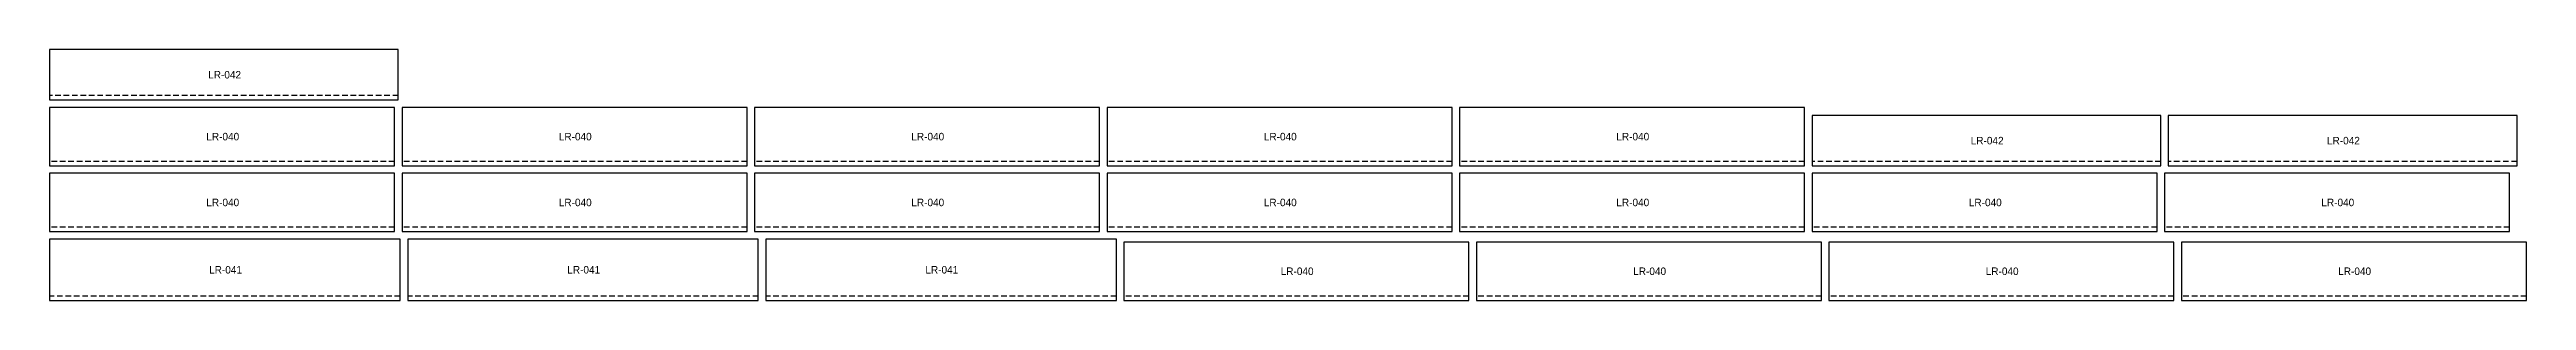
# Model space of a CAD drawing. Header units: millimetres. Extents: x 10 to 2652, y 10 to 277.
import ezdxf

# ---------------------------------------------------------------- set-up
doc = ezdxf.new("R2010")
doc.units = ezdxf.units.MM
doc.linetypes.add('DASHED', pattern=[9, 6, -3])
for name, color, linetype in [('CORTE', 7, 'CONTINUOUS'), ('DOBRA_BAIXO', 1, 'DASHED'), ('GRAVACAO', 3, 'CONTINUOUS')]:
    doc.layers.add(name, color=color, linetype=linetype)

msp = doc.modelspace()

# ---------------------------------------------------------------- linework, layer by layer
at = {"layer": 'CORTE'}
for points in [[(10, 223.6707), (382, 223.6707), (382, 277.2832), (10, 277.2832)], [(10, 153.4749), (378, 153.4749), (378, 215.6707), (10, 215.6707)], [(386, 153.4749), (754, 153.4749), (754, 215.6707), (386, 215.6707)], [(762, 153.4749), (1130, 153.4749), (1130, 215.6707), (762, 215.6707)], [(1138, 153.4749), (1506, 153.4749), (1506, 215.6707), (1138, 215.6707)], [(1514, 153.4749), (1882, 153.4749), (1882, 215.6707), (1514, 215.6707)], [(1890, 153.4749), (2262, 153.4749), (2262, 207.0874), (1890, 207.0874)], [(2270, 153.4749), (2642, 153.4749), (2642, 207.0874), (2270, 207.0874)], [(10, 83.2791), (378, 83.2791), (378, 145.4749), (10, 145.4749)], [(386, 83.2791), (754, 83.2791), (754, 145.4749), (386, 145.4749)], [(762, 83.2791), (1130, 83.2791), (1130, 145.4749), (762, 145.4749)], [(1138, 83.2791), (1506, 83.2791), (1506, 145.4749), (1138, 145.4749)], [(1514, 83.2791), (1882, 83.2791), (1882, 145.4749), (1514, 145.4749)], [(1890, 83.2791), (2258, 83.2791), (2258, 145.4749), (1890, 145.4749)], [(2266, 83.2791), (2634, 83.2791), (2634, 145.4749), (2266, 145.4749)], [(10, 10), (384, 10), (384, 75.2791), (10, 75.2791)], [(392, 10), (766, 10), (766, 75.2791), (392, 75.2791)], [(774, 10), (1148, 10), (1148, 75.2791), (774, 75.2791)], [(1156, 10), (1524, 10), (1524, 72.1958), (1156, 72.1958)], [(1532, 10), (1900, 10), (1900, 72.1958), (1532, 72.1958)], [(1908, 10), (2276, 10), (2276, 72.1958), (1908, 72.1958)], [(2284, 10), (2652, 10), (2652, 72.1958), (2284, 72.1958)]]:
    msp.add_lwpolyline(points, close=True, dxfattribs=at)
at = {"layer": 'DOBRA_BAIXO', "linetype": 'DASHED'}
for p, q in [((382, 228.3436), (10, 228.3436)), ((378, 158.1478), (10, 158.1478)), ((754, 158.1478), (386, 158.1478)), ((1130, 158.1478), (762, 158.1478)), ((1506, 158.1478), (1138, 158.1478)), ((1882, 158.1478), (1514, 158.1478)), ((2262, 158.1478), (1890, 158.1478)), ((2642, 158.1478), (2270, 158.1478)), ((378, 87.952), (10, 87.952)), ((754, 87.952), (386, 87.952)), ((1130, 87.952), (762, 87.952)), ((1506, 87.952), (1138, 87.952)), ((1882, 87.952), (1514, 87.952)), ((2258, 87.952), (1890, 87.952)), ((2634, 87.952), (2266, 87.952)), ((384, 14.6729), (10, 14.6729)), ((766, 14.6729), (392, 14.6729)), ((1148, 14.6729), (774, 14.6729)), ((1524, 14.6729), (1156, 14.6729)), ((1900, 14.6729), (1532, 14.6729)), ((2276, 14.6729), (1908, 14.6729)), ((2652, 14.6729), (2284, 14.6729))]:
    msp.add_line(p, q, dxfattribs=at)

# ---------------------------------------------------------------- texts
at = {"layer": 'GRAVACAO'}
for s, p in [('LR-042', (179.2, 246.477)), ('LR-040', (177.2, 180.5728)), ('LR-040', (553.2, 180.5728)), ('LR-040', (929.2, 180.5728)), ('LR-040', (1305.2, 180.5728)), ('LR-040', (1681.2, 180.5728)), ('LR-042', (2059.2, 176.2812)), ('LR-042', (2439.2, 176.2812)), ('LR-040', (177.2, 110.377)), ('LR-040', (553.2, 110.377)), ('LR-040', (929.2, 110.377)), ('LR-040', (1305.2, 110.377)), ('LR-040', (1681.2, 110.377)), ('LR-040', (2057.2, 110.377)), ('LR-040', (2433.2, 110.377)), ('LR-041', (180.2, 38.6396)), ('LR-041', (562.2, 38.6396)), ('LR-041', (944.2, 38.6396)), ('LR-040', (1323.2, 37.0979)), ('LR-040', (1699.2, 37.0979)), ('LR-040', (2075.2, 37.0979)), ('LR-040', (2451.2, 37.0979))]:
    msp.add_text(s, height=8, dxfattribs=at).set_placement(p)

doc.saveas('drawing.dxf')
